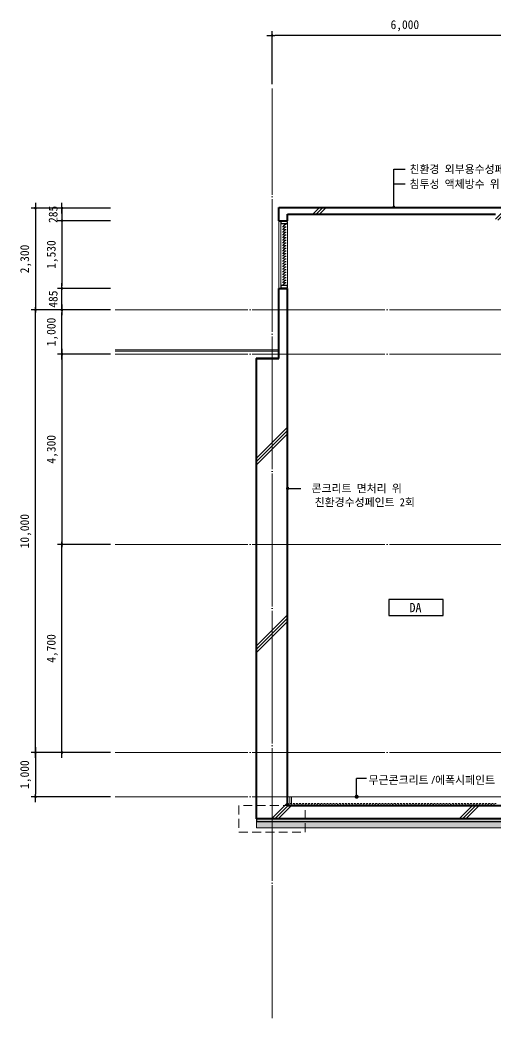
# Model space of a CAD drawing. Header units: inches. Extents: x 224105 to 519834, y 3350 to 70638.
# Drawn here: x 475139 to 485878, y 5540 to 28090 of the extents above; entities that cross this region are included whole.
import ezdxf
from ezdxf.enums import TextEntityAlignment as Align

# ---------------------------------------------------------------- set-up
doc = ezdxf.new("R2010")
doc.units = ezdxf.units.IN
doc.header["$MEASUREMENT"] = 0
for name, pattern in [('CEN', [62, 60, -1, 0, -1]), ('HID', [2, 1.1, -0.9]), ('HIDDEN', [0.375, 0.25, -0.125])]:
    doc.linetypes.add(name, pattern=pattern)
doc.layers.get('0').update_dxf_attribs({"linetype": 'CONTINUOUS'})
for name, color, linetype, lineweight in [('A-AXIS-LINE', 1, 'CEN', 15), ('A-CONC-LIN1', 2, 'CONTINUOUS', 40), ('A-CONC-LIN2', 7, 'CONTINUOUS', 25), ('A-DIMS', 7, 'CONTINUOUS', 25), ('A-DWXM-WIND', 4, 'CONTINUOUS', 25), ('A-ELEV-LIN3', 8, 'CONTINUOUS', 18), ('A-MKXS-LEAD', 7, 'CONTINUOUS', 25), ('A-MKXS-TEXT1', 3, 'CONTINUOUS', 25), ('A-MKXX-NAME', 3, 'CONTINUOUS', 25), ('A-MKXX-SYMB', 7, 'CONTINUOUS', 25), ('A-SECT-LIN1', 4, 'CONTINUOUS', 25), ('A-XXXX-DRBD', 9, 'CONTINUOUS', 20), ('A-XXXX-FIN2', 6, 'CONTINUOUS', 20), ('A-XXXX-HATC', 8, 'CONTINUOUS', 18), ('A-XXXX-HID', 8, 'HIDDEN', 18), ('A-XXXX-WAT1', 9, 'HID', 20)]:
    doc.layers.add(name, color=color, linetype=linetype, lineweight=lineweight)
doc.layers.add('A-SECT-LIN3', color=255, linetype='CONTINUOUS')
doc.styles.add('HY울릉도L', font='H2GTRE.TTF')
doc.styles.add('돋움체', font='')
doc.styles.add('맑은고딕', font='malgun.ttf')
doc.styles.get('돋움체').set_extended_font_data('DotumChe')
doc.dimstyles.new('CDIM', dxfattribs={"dimtxt": 2, "dimasz": 0.6, "dimexe": 1, "dimexo": 1, "dimgap": 1, "dimtad": 1, "dimdec": 0, "dimrnd": 0.5, "dimzin": 0, "dimdsep": 32, "dimlunit": 6, "dimtxsty": 'HY울릉도L', "dimblk1": '_CIDOT', "dimblk2": '_CIDOT', "dimsah": 1, "dimcen": 4.5, "dimclrd": 2, "dimclre": 2, "dimclrt": 7, "dimadec": 0, "dimazin": 0, "dimtfac": 1, "dimtdec": 0, "dimtix": 1, "dimtmove": 2, "dimatfit": 1, "dimldrblk": '_CIDOT', "dimfxl": 1, "dimtolj": 1, "dimtzin": 0, "dimlwd": -1, "dimarcsym": 0})

# ---------------------------------------------------------------- blocks, each defined once
blk = doc.blocks.new('_CIDOT')
at = {"color": 0, "linetype": 'ByBlock'}
blk.add_line((2, 0), (-1, 0), dxfattribs=at)
at = {"color": 0, "linetype": 'ByBlock', "const_width": 0.5}
blk.add_lwpolyline([(-0.25, 0, 1), (0.25, 0, 1)], format="xyb", close=True, dxfattribs=at)
blk = doc.blocks.new('*D134')
at = {"layer": 'A-DIMS', "lineweight": -2, "transparency": 16777216}
for p, q in [((477189, 21540), (475389, 21540)), ((477189, 11540), (475389, 11540))]:
    blk.add_line(p, q, dxfattribs=at)
at = {"layer": 'A-DIMS', "transparency": 16777216}
blk.add_line((475489, 11600), (475489, 21480), dxfattribs=at)
at = {"layer": 'A-DIMS', "transparency": 16777216, "xscale": 60, "yscale": 60, "zscale": 60}
for p, rotation in [((475489, 21540), 90), ((475489, 11540), 270)]:
    blk.add_blockref('_CIDOT', p, dxfattribs=dict(at, rotation=rotation))
at = {"layer": 'A-DIMS', "color": 3, "transparency": 16777216, "insert": (475270, 16540), "char_height": 200, "attachment_point": 5, "rotation": 90, "style": '돋움체'}
blk.add_mtext('\\A1;10,000', dxfattribs=at)
blk = doc.blocks.new('*D135')
at = {"layer": 'A-DIMS', "lineweight": -2, "transparency": 16777216}
for p, q in [((477189, 16240), (475989, 16240)), ((477189, 11540), (475989, 11540))]:
    blk.add_line(p, q, dxfattribs=at)
at = {"layer": 'A-DIMS', "transparency": 16777216}
blk.add_line((476089, 11600), (476089, 16180), dxfattribs=at)
at = {"layer": 'A-DIMS', "transparency": 16777216, "xscale": 60, "yscale": 60, "zscale": 60}
for p, rotation in [((476089, 16240), 90), ((476089, 11540), 270)]:
    blk.add_blockref('_CIDOT', p, dxfattribs=dict(at, rotation=rotation))
at = {"layer": 'A-DIMS', "color": 3, "transparency": 16777216, "insert": (475870, 13890), "char_height": 200, "attachment_point": 5, "rotation": 90, "style": '돋움체'}
blk.add_mtext('\\A1;4,700', dxfattribs=at)
blk = doc.blocks.new('*D136')
at = {"layer": 'A-DIMS', "lineweight": -2, "transparency": 16777216}
for p, q in [((477189, 21540), (475989, 21540)), ((477189, 20540), (475989, 20540))]:
    blk.add_line(p, q, dxfattribs=at)
at = {"layer": 'A-DIMS', "transparency": 16777216}
blk.add_line((476089, 20600), (476089, 21480), dxfattribs=at)
at = {"layer": 'A-DIMS', "transparency": 16777216, "xscale": 60, "yscale": 60, "zscale": 60}
for p, rotation in [((476089, 21540), 90), ((476089, 20540), 270)]:
    blk.add_blockref('_CIDOT', p, dxfattribs=dict(at, rotation=rotation))
at = {"layer": 'A-DIMS', "color": 3, "transparency": 16777216, "insert": (475870, 21040), "char_height": 200, "attachment_point": 5, "rotation": 90, "style": '돋움체'}
blk.add_mtext('\\A1;1,000', dxfattribs=at)
blk = doc.blocks.new('*D137')
at = {"layer": 'A-DIMS', "lineweight": -2, "transparency": 16777216}
for p, q in [((477189, 11540), (475389, 11540)), ((477189, 10540), (475389, 10540))]:
    blk.add_line(p, q, dxfattribs=at)
at = {"layer": 'A-DIMS', "transparency": 16777216}
blk.add_line((475489, 11480), (475489, 10600), dxfattribs=at)
at = {"layer": 'A-DIMS', "transparency": 16777216, "xscale": 60, "yscale": 60, "zscale": 60}
for p, rotation in [((475489, 11540), 90), ((475489, 10540), 270)]:
    blk.add_blockref('_CIDOT', p, dxfattribs=dict(at, rotation=rotation))
at = {"layer": 'A-DIMS', "color": 3, "transparency": 16777216, "insert": (475270, 11040), "char_height": 200, "attachment_point": 5, "rotation": 90, "style": '돋움체'}
blk.add_mtext('\\A1;1,000', dxfattribs=at)
blk = doc.blocks.new('*D138')
at = {"layer": 'A-DIMS', "lineweight": -2, "transparency": 16777216}
for p, q in [((477189, 20540), (475989, 20540)), ((477189, 16240), (475989, 16240))]:
    blk.add_line(p, q, dxfattribs=at)
at = {"layer": 'A-DIMS', "transparency": 16777216}
blk.add_line((476089, 20480), (476089, 16300), dxfattribs=at)
at = {"layer": 'A-DIMS', "transparency": 16777216, "xscale": 60, "yscale": 60, "zscale": 60}
for p, rotation in [((476089, 20540), 90), ((476089, 16240), 270)]:
    blk.add_blockref('_CIDOT', p, dxfattribs=dict(at, rotation=rotation))
at = {"layer": 'A-DIMS', "color": 3, "transparency": 16777216, "insert": (475870, 18390), "char_height": 200, "attachment_point": 5, "rotation": 90, "style": '돋움체'}
blk.add_mtext('\\A1;4,300', dxfattribs=at)
blk = doc.blocks.new('*D133')
at = {"layer": 'A-DIMS', "lineweight": -2, "transparency": 16777216}
for p, q in [((477189, 23840), (475389, 23840)), ((477189, 21540), (475389, 21540))]:
    blk.add_line(p, q, dxfattribs=at)
at = {"layer": 'A-DIMS', "transparency": 16777216}
blk.add_line((475489, 23780), (475489, 21600), dxfattribs=at)
at = {"layer": 'A-DIMS', "transparency": 16777216, "xscale": 60, "yscale": 60, "zscale": 60}
for p, rotation in [((475489, 23840), 90), ((475489, 21540), 270)]:
    blk.add_blockref('_CIDOT', p, dxfattribs=dict(at, rotation=rotation))
at = {"layer": 'A-DIMS', "color": 3, "transparency": 16777216, "insert": (475270, 22690), "char_height": 200, "attachment_point": 5, "rotation": 90, "style": '돋움체'}
blk.add_mtext('\\A1;2,300', dxfattribs=at)
blk = doc.blocks.new('*D130')
at = {"layer": 'A-DIMS', "transparency": 16777216}
for p, q in [((476089, 22085), (476089, 22145)), ((476089, 21540), (476089, 22025)), ((476089, 21480), (476089, 21420))]:
    blk.add_line(p, q, dxfattribs=at)
at = {"layer": 'A-DIMS', "lineweight": -2, "transparency": 16777216}
for p, q in [((477189, 22025), (475989, 22025)), ((477189, 21540), (475989, 21540))]:
    blk.add_line(p, q, dxfattribs=at)
at = {"layer": 'A-DIMS', "transparency": 16777216, "xscale": 60, "yscale": 60, "zscale": 60}
for p, rotation in [((476089, 22025), 270), ((476089, 21540), 90)]:
    blk.add_blockref('_CIDOT', p, dxfattribs=dict(at, rotation=rotation))
at = {"layer": 'A-DIMS', "color": 3, "transparency": 16777216, "insert": (475889, 21783), "char_height": 200, "attachment_point": 5, "rotation": 90, "style": '돋움체'}
blk.add_mtext('\\A1;485', dxfattribs=at)
blk = doc.blocks.new('*D131')
at = {"layer": 'A-DIMS', "lineweight": -2, "transparency": 16777216}
for p, q in [((477189, 23555), (475989, 23555)), ((477189, 22025), (475989, 22025))]:
    blk.add_line(p, q, dxfattribs=at)
at = {"layer": 'A-DIMS', "transparency": 16777216}
blk.add_line((476089, 23495), (476089, 22085), dxfattribs=at)
at = {"layer": 'A-DIMS', "transparency": 16777216, "xscale": 60, "yscale": 60, "zscale": 60}
for p, rotation in [((476089, 23555), 90), ((476089, 22025), 270)]:
    blk.add_blockref('_CIDOT', p, dxfattribs=dict(at, rotation=rotation))
at = {"layer": 'A-DIMS', "color": 3, "transparency": 16777216, "insert": (475870, 22790), "char_height": 200, "attachment_point": 5, "rotation": 90, "style": '돋움체'}
blk.add_mtext('\\A1;1,530', dxfattribs=at)
blk = doc.blocks.new('*D132')
at = {"layer": 'A-DIMS', "transparency": 16777216}
for p, q in [((476089, 23900), (476089, 23960)), ((476089, 23840), (476089, 23555)), ((476089, 23495), (476089, 23435))]:
    blk.add_line(p, q, dxfattribs=at)
at = {"layer": 'A-DIMS', "lineweight": -2, "transparency": 16777216}
for p, q in [((477189, 23840), (475989, 23840)), ((477189, 23555), (475989, 23555))]:
    blk.add_line(p, q, dxfattribs=at)
at = {"layer": 'A-DIMS', "transparency": 16777216, "xscale": 60, "yscale": 60, "zscale": 60}
for p, rotation in [((476089, 23840), 270), ((476089, 23555), 90)]:
    blk.add_blockref('_CIDOT', p, dxfattribs=dict(at, rotation=rotation))
at = {"layer": 'A-DIMS', "color": 3, "transparency": 16777216, "insert": (475889, 23698), "char_height": 200, "attachment_point": 5, "rotation": 90, "style": '돋움체'}
blk.add_mtext('\\A1;285', dxfattribs=at)
blk = doc.blocks.new('*D142')
at = {"layer": 'A-DIMS', "lineweight": -2, "transparency": 16777216}
for p, q in [((480839, 26640), (480839, 27840)), ((486839, 26640), (486839, 27840))]:
    blk.add_line(p, q, dxfattribs=at)
at = {"layer": 'A-DIMS', "transparency": 16777216}
blk.add_line((486779, 27740), (480899, 27740), dxfattribs=at)
at = {"layer": 'A-DIMS', "transparency": 16777216, "xscale": 60, "yscale": 60, "zscale": 60, "rotation": 180}
blk.add_blockref('_CIDOT', (480839, 27740), dxfattribs=at)
at = {"layer": 'A-DIMS', "transparency": 16777216, "xscale": 60, "yscale": 60, "zscale": 60}
blk.add_blockref('_CIDOT', (486839, 27740), dxfattribs=at)
at = {"layer": 'A-DIMS', "color": 3, "transparency": 16777216, "insert": (483839, 27959), "char_height": 200, "attachment_point": 5, "style": '돋움체'}
blk.add_mtext('\\A1;6,000', dxfattribs=at)

msp = doc.modelspace()

# ---------------------------------------------------------------- hatches: boundary and pattern name
at = {"layer": 'A-MKXS-LEAD'}
h = msp.add_hatch(color=256, dxfattribs=at)
edge = h.paths.add_edge_path()
edge.add_arc((483589.1, 23864.3), 33.3, 0, 360)
h = msp.add_hatch(color=256, dxfattribs=at)
edge = h.paths.add_edge_path()
edge.add_arc((481189.1, 17506.2), 40, 0, 360)
at = {"layer": 'A-XXXX-HATC'}
h = msp.add_hatch(dxfattribs=at)
h.set_pattern_fill('CONC', color=256, scale=100)
h.set_pattern_definition([(45, (0, 0), (-2121.32, 2121.32), []), (45, (0, 75), (-2121.32, 2121.32), []), (45, (0, 150), (-2121.32, 2121.32), [])])
h.paths.add_polyline_path([(486189.1, 22040.1), (485889.1, 22040.1), (485889.1, 20190.1), (498039.1, 20190.1), (498039.1, 19490.1), (498739.1, 19490.1), (498739.1, 22040.1), (498439.1, 22040.1), (498439.1, 20390.1), (486189.1, 20390.1)])
h.paths.add_polyline_path([(490939.1, 10040.1), (495789.1, 10040.1), (495789.1, 7140.1), (502689.1, 7140.1), (502689.1, 10040.1), (504339.1, 10040.1), (504339.1, 10340.1), (500339.1, 10340.1), (500339.1, 19090.1), (500289.1, 19090.1), (500139.1, 19090.1), (500139.1, 16240.1), (488339.1, 16240.1), (488339.1, 16340.1), (488139.1, 16340.1), (488139.1, 16240.1), (487538.7, 16240.1), (487538.7, 16290.2), (487338.7, 16290.2), (487339.1, 10340.1), (481189.1, 10340.1), (481189.1, 22025.1), (480989.1, 22025.1), (480989.1, 20440.1), (480489.1, 20440.1), (480489.1, 10040.1), (487039.1, 10040.1), (487039.1, 8740.1), (490939.1, 8740.1)])
h.paths.add_polyline_path([(488039.1, 10340.1), (488038.7, 16040.1), (498039.1, 16040.1), (498039.1, 15440.1), (498739.1, 15440.1), (498739.1, 16040.1), (500139.1, 16040.1), (500139.1, 10340.1)], flags=16)
h.paths.add_polyline_path([(500289.1, 19720.1), (500139.1, 19720.1), (500139.1, 20240.1), (499859.1, 20240.1), (499819.1, 19340.1), (499589.1, 19340.1), (499539.1, 19440.1), (499539.1, 20060.1), (499439.1, 20060.1), (499439.1, 20240.1), (499239.1, 20240.1), (499239.1, 19090.1), (500289.1, 19090.1)], flags=17)
h.paths.add_polyline_path([(499539.1, 22040.1), (499239.1, 22040.1), (499239.1, 20240.1), (499439.1, 20240.1), (499439.1, 20060.1), (499539.1, 20060.1), (499539.1, 19440.1), (499589.1, 19340.1), (499819.1, 19340.1), (499859.1, 20240.1), (500139.1, 20240.1), (504339.1, 20240.1), (504339.1, 20340.1), (499539.1, 20340.1)])
h.paths.add_polyline_path([(486189.1, 23855.1), (480989.1, 23855.1), (480989.1, 23555.1), (481189.1, 23555.1), (481189.1, 23705.1), (485889.1, 23705.1), (485889.1, 23570.1), (486189.1, 23570.1)])
h = msp.add_hatch(dxfattribs=at)
h.set_pattern_fill('DOTS', color=256, scale=100)
h.set_pattern_definition([(0, (349842.84, 89673.096), (3.125, 6.25), [0, -6.25])])
h.paths.add_polyline_path([(480489.1, 10040.1), (480489.1, 9980.1), (487039.1, 9980.1), (487039.1, 10040.1)])
h = msp.add_hatch(dxfattribs=at)
h.set_pattern_fill('GRAVEL', color=256, scale=200)
h.set_pattern_definition([(228.012788, (349986.84, 89873.096), (-1600, -1800), [26.9072, -2663.8176]), (184.969741, (349968.84, 89853.096), (2400, 200), [46.1736, -4571.18495]), (132.510447, (349922.84, 89849.096), (2000, -2200), [32.5576, -3223.20652]), (267.273689, (349844.84, 89799.096), (200, 4000), [42.0476, -4162.7116]), (292.833654, (349842.84, 89757.096), (-1000, 2400), [41.231, -4081.87463]), (357.273689, (349858.84, 89719.096), (-4000, 200), [42.0476, -4162.7116]), (37.6942405, (349900.84, 89717.096), (-2600, -2000), [55.6058, -5504.9697]), (72.2553284, (349944.84, 89751.096), (1400, 4400), [52.4976, -5197.2643]), (121.4295656, (349960.84, 89801.096), (-1600, 2600), [42.19, -4176.81462]), (175.236358, (349938.84, 89837.096), (2200, -200), [48.1664, -2360.15252]), (222.397438, (349890.84, 89841.096), (-2400, -2200), [62.2896, -6166.675]), (138.814075, (350042.84, 89797.096), (-1400, 1200), [21.2602, -2104.76896]), (171.4692344, (350026.84, 89811.096), (2600, -400), [40.4474, -4004.30228]), (225, (349986.84, 89817.1), (-2e-14, -200), [28.2842, -254.5585]), (203.19859, (349972.84, 89841.096), (1000, 400), [15.2316, -1507.92302]), (291.80141, (349958.84, 89835.096), (-200, 600), [21.5406, -1055.49236]), (30.963757, (349966.84, 89815.096), (600, 400), [34.9858, -1131.20458]), (161.56505, (349996.84, 89833.096), (400, -200), [25.2982, -607.15733]), (16.38954, (349842.84, 89835.096), (2000, 600), [35.44, -3508.56903]), (70.346176, (349876.84, 89845.096), (-800, -2200), [29.7322, -2943.48155]), (293.19859, (349996.84, 89873.096), (-400, 1000), [30.463, -1492.69162]), (343.61046, (350008.84, 89845.096), (-2000, 600), [35.44, -3508.56903]), (339.443955, (349842.84, 89711.096), (-1000, 400), [34.176, -1674.62475]), (294.775141, (349874.84, 89699.096), (-1000, 2200), [28.6356, -2834.92861]), (66.80141, (349998.84, 89673.096), (400, 1000), [30.463, -1492.69162]), (17.354025, (350010.84, 89701.096), (-2600, -800), [33.5262, -3319.08472]), (69.443955, (349900.84, 89673.096), (-400, -1000), [17.088, -1691.71275]), (101.309932, (349986.84, 89673.096), (-200, 800), [10.198, -1009.6059]), (165.963757, (349984.84, 89683.096), (600, -200), [41.231, -783.39013]), (186.009006, (349944.84, 89693.096), (2000, 200), [38.21, -3782.78463]), (303.690068, (349966.84, 89797.096), (-200, 400), [28.8444, -692.26586]), (353.1572266, (349982.84, 89773.096), (3400, -400), [50.3588, -4985.51252]), (60.945396, (350032.84, 89767.096), (-800, -1400), [20.5912, -2038.53483]), (90, (350042.84, 89785.1), (-200, 200), [12, -188]), (120.256437, (349940.84, 89699.096), (800, -1400), [27.7848, -2750.704]), (48.012788, (349926.84, 89723.096), (1600, 1800), [53.8144, -2636.9104]), (0, (349962.84, 89763.1), (200, 200), [52, -148]), (325.3048465, (350014.84, 89763.096), (2000, -1400), [31.6228, -3130.65486]), (254.054604, (350040.84, 89745.096), (-200, -800), [29.1204, -1426.90158]), (207.6459754, (350032.84, 89717.096), (-3800, -2000), [47.413, -4693.89484]), (175.426079, (349990.84, 89695.096), (-2600, 200), [50.1598, -4965.81468])])
h.paths.add_polyline_path([(480489.1, 9980.1), (480489.1, 9840.1), (487039.1, 9840.1), (487039.1, 9980.1)])

# ---------------------------------------------------------------- linework, layer by layer
at = {"layer": 'A-AXIS-LINE', "ltscale": 50}
for p, q in [((480839.1, 5540.1), (480839.1, 26540.1)), ((477289.1, 21540.1), (505489.1, 21540.1)), ((477289.1, 20540.1), (505489.1, 20540.1)), ((477289.1, 20540.1), (494209.3, 20540.1)), ((477289.1, 16240.1), (505489.1, 16240.1)), ((477289.1, 11540.1), (505489.1, 11540.1)), ((477289.1, 10540.1), (505489.1, 10540.1))]:
    msp.add_line(p, q, dxfattribs=at)
at = {"layer": 'A-CONC-LIN1'}
for p, q in [((480989.1, 23855.1), (486189.1, 23855.1)), ((480989.1, 23555.1), (480989.1, 23855.1)), ((481189.1, 23705.1), (485889.1, 23705.1)), ((481189.1, 23555.1), (481189.1, 23705.1)), ((480989.1, 23555.1), (481189.1, 23555.1)), ((480989.1, 22025.1), (481189.1, 22025.1)), ((480989.1, 20440.1), (480989.1, 22025.1)), ((481189.1, 10340.1), (481189.1, 22025.1)), ((480489.1, 10040.1), (480489.1, 20440.1)), ((480489.1, 20440.1), (480989.1, 20440.1)), ((481189.1, 10340.1), (487339.1, 10340.1)), ((487039.1, 10040.1), (480489.1, 10040.1))]:
    msp.add_line(p, q, dxfattribs=at)
at = {"layer": 'A-CONC-LIN2'}
msp.add_lwpolyline([(480979.1, 20640.1), (480979.1, 20462.3), (480966.9, 20450.1), (480479.1, 20450.1), (480479.1, 19440.1), (480489.1, 19440.1)], dxfattribs=at)
at = {"layer": 'A-DWXM-WIND'}
for points in [[(481039.1, 23540.1), (481039.1, 23490.1), (481189.1, 23490.1), (481189.1, 23540.1)], [(481039.1, 22090.1), (481039.1, 22040.1), (481189.1, 22040.1), (481189.1, 22090.1)]]:
    msp.add_lwpolyline(points, close=True, dxfattribs=at)
at = {"layer": 'A-ELEV-LIN3'}
for p, q in [((480989.1, 22025.1), (480989.1, 23555.1)), ((481039.1, 23490.1), (481039.1, 22090.1)), ((481189.1, 22090.1), (481189.1, 23490.1))]:
    msp.add_line(p, q, dxfattribs=at)
at = {"layer": 'A-MKXS-LEAD'}
for p in [(482749.6, 10540.1), (482969.7, 10952.4)]:
    msp.add_line(p, (482749.6, 10952.4), dxfattribs=at)
for points in [[(483589.1, 23855.1), (483589.1, 24718.8), (483845.1, 24718.8)], [(483845.1, 24382.9), (483589.1, 24382.9)], [(481189.1, 17506.2), (481486.8, 17506.2), (481486.8, 17506.2)]]:
    msp.add_lwpolyline(points, dxfattribs=at)
at = {"layer": 'A-MKXS-LEAD', "const_width": 45}
msp.add_lwpolyline([(482772.1, 10540.1, -1), (482727.1, 10540.1, -1)], format="xyb", close=True, dxfattribs=at)
at = {"layer": 'A-MKXX-SYMB'}
msp.add_lwpolyline([(483480.4, 14635.1), (484705.9, 14635.1), (484705.9, 14995.1), (483480.4, 14995.1)], close=True, dxfattribs=at)
at = {"layer": 'A-SECT-LIN1'}
for points in [[(481074.1, 23425.1), (481094.1, 23425.1), (481134.1, 23475.1), (481154.1, 23475.1)], [(481074.1, 23365.1), (481094.1, 23365.1), (481134.1, 23415.1), (481154.1, 23415.1)], [(481074.1, 23305.1), (481094.1, 23305.1), (481134.1, 23355.1), (481154.1, 23355.1)], [(481074.1, 23245.1), (481094.1, 23245.1), (481134.1, 23295.1), (481154.1, 23295.1)], [(481074.1, 23185.1), (481094.1, 23185.1), (481134.1, 23235.1), (481154.1, 23235.1)], [(481074.1, 23125.1), (481094.1, 23125.1), (481134.1, 23175.1), (481154.1, 23175.1)], [(481074.1, 23065.1), (481094.1, 23065.1), (481134.1, 23115.1), (481154.1, 23115.1)], [(481074.1, 23005.1), (481094.1, 23005.1), (481134.1, 23055.1), (481154.1, 23055.1)], [(481074.1, 22945.1), (481094.1, 22945.1), (481134.1, 22995.1), (481154.1, 22995.1)], [(481074.1, 22885.1), (481094.1, 22885.1), (481134.1, 22935.1), (481154.1, 22935.1)], [(481074.1, 22825.1), (481094.1, 22825.1), (481134.1, 22875.1), (481154.1, 22875.1)], [(481074.1, 22765.1), (481094.1, 22765.1), (481134.1, 22815.1), (481154.1, 22815.1)], [(481074.1, 22705.1), (481094.1, 22705.1), (481134.1, 22755.1), (481154.1, 22755.1)], [(481074.1, 22645.1), (481094.1, 22645.1), (481134.1, 22695.1), (481154.1, 22695.1)], [(481074.1, 22585.1), (481094.1, 22585.1), (481134.1, 22635.1), (481154.1, 22635.1)], [(481074.1, 22525.1), (481094.1, 22525.1), (481134.1, 22575.1), (481154.1, 22575.1)], [(481074.1, 22465.1), (481094.1, 22465.1), (481134.1, 22515.1), (481154.1, 22515.1)], [(481074.1, 22405.1), (481094.1, 22405.1), (481134.1, 22455.1), (481154.1, 22455.1)], [(481074.1, 22345.1), (481094.1, 22345.1), (481134.1, 22395.1), (481154.1, 22395.1)], [(481074.1, 22285.1), (481094.1, 22285.1), (481134.1, 22335.1), (481154.1, 22335.1)], [(481074.1, 22225.1), (481094.1, 22225.1), (481134.1, 22275.1), (481154.1, 22275.1)], [(481074.1, 22165.1), (481094.1, 22165.1), (481134.1, 22215.1), (481154.1, 22215.1)], [(481074.1, 22105.1), (481094.1, 22105.1), (481134.1, 22155.1), (481154.1, 22155.1)]]:
    msp.add_lwpolyline(points, dxfattribs=at)
at = {"layer": 'A-SECT-LIN3'}
for p, q in [((480489.1, 10040.1), (480489.1, 9980.1)), ((480489.1, 9980.1), (487039.1, 9980.2))]:
    msp.add_line(p, q, dxfattribs=at)
at = {"layer": 'A-XXXX-DRBD'}
msp.add_lwpolyline([(485902.3, 10385.1), (485871.2, 10385.1), (485862.5, 10340.1), (485842, 10340.1), (485833.3, 10385.1), (485802.2, 10385.1), (485793.5, 10340.1), (485773, 10340.1), (485764.2, 10385.1), (485733.2, 10385.1), (485724.4, 10340.1), (485703.9, 10340.1), (485695.2, 10385.1), (485664.1, 10385.1), (485655.4, 10340.1), (485634.9, 10340.1), (485626.2, 10385.1), (485595.1, 10385.1), (485586.4, 10340.1), (485565.9, 10340.1), (485557.1, 10385.1), (485526.1, 10385.1), (485517.3, 10340.1), (485496.8, 10340.1), (485488.1, 10385.1), (485457, 10385.1), (485448.3, 10340.1), (485427.8, 10340.1), (485419.1, 10385.1), (485388, 10385.1), (485379.3, 10340.1), (485358.8, 10340.1), (485350, 10385.1), (485319, 10385.1), (485310.2, 10340.1), (485289.7, 10340.1), (485281, 10385.1), (485249.9, 10385.1), (485241.2, 10340.1), (485220.7, 10340.1), (485212, 10385.1), (485180.9, 10385.1), (485172.2, 10340.1), (485151.7, 10340.1), (485142.9, 10385.1), (485111.9, 10385.1), (485103.1, 10340.1), (485082.6, 10340.1), (485073.9, 10385.1), (485042.8, 10385.1), (485034.1, 10340.1), (485013.6, 10340.1), (485004.9, 10385.1), (484973.8, 10385.1), (484965.1, 10340.1), (484944.6, 10340.1), (484935.8, 10385.1), (484904.8, 10385.1), (484896, 10340.1), (484875.5, 10340.1), (484866.8, 10385.1), (484835.7, 10385.1), (484827, 10340.1), (484806.5, 10340.1), (484797.8, 10385.1), (484766.7, 10385.1), (484758, 10340.1), (484737.5, 10340.1), (484728.7, 10385.1), (484697.7, 10385.1), (484688.9, 10340.1), (484668.4, 10340.1), (484659.7, 10385.1), (484628.6, 10385.1), (484619.9, 10340.1), (484599.4, 10340.1), (484590.7, 10385.1), (484559.6, 10385.1), (484550.9, 10340.1), (484530.4, 10340.1), (484521.6, 10385.1), (484490.6, 10385.1), (484481.8, 10340.1), (484461.3, 10340.1), (484452.6, 10385.1), (484421.5, 10385.1), (484412.8, 10340.1), (484392.3, 10340.1), (484383.6, 10385.1), (484352.5, 10385.1), (484343.8, 10340.1), (484323.3, 10340.1), (484314.5, 10385.1), (484283.5, 10385.1), (484274.7, 10340.1), (484254.2, 10340.1), (484245.5, 10385.1), (484214.4, 10385.1), (484205.7, 10340.1), (484185.2, 10340.1), (484176.5, 10385.1), (484145.4, 10385.1), (484136.7, 10340.1), (484116.2, 10340.1), (484107.4, 10385.1), (484076.4, 10385.1), (484067.6, 10340.1), (484047.1, 10340.1), (484038.4, 10385.1), (484007.3, 10385.1), (483998.6, 10340.1), (483978.1, 10340.1), (483969.4, 10385.1), (483938.3, 10385.1), (483929.6, 10340.1), (483909.1, 10340.1), (483900.3, 10385.1), (483869.3, 10385.1), (483860.5, 10340.1), (483840, 10340.1), (483831.3, 10385.1), (483800.2, 10385.1), (483791.5, 10340.1), (483771, 10340.1), (483762.3, 10385.1), (483731.2, 10385.1), (483722.5, 10340.1), (483702, 10340.1), (483693.2, 10385.1), (483662.2, 10385.1), (483653.4, 10340.1), (483632.9, 10340.1), (483624.2, 10385.1), (483593.1, 10385.1), (483584.4, 10340.1), (483563.9, 10340.1), (483555.2, 10385.1), (483524.1, 10385.1), (483515.4, 10340.1), (483494.9, 10340.1), (483486.1, 10385.1), (483455.1, 10385.1), (483446.3, 10340.1), (483425.8, 10340.1), (483417.1, 10385.1), (483386, 10385.1), (483377.3, 10340.1), (483356.8, 10340.1), (483348.1, 10385.1), (483317, 10385.1), (483308.3, 10340.1), (483287.8, 10340.1), (483279, 10385.1), (483248, 10385.1), (483239.2, 10340.1), (483218.7, 10340.1), (483210, 10385.1), (483178.9, 10385.1), (483170.2, 10340.1), (483149.7, 10340.1), (483141, 10385.1), (483109.9, 10385.1), (483101.2, 10340.1), (483080.7, 10340.1), (483071.9, 10385.1), (483040.9, 10385.1), (483032.1, 10340.1), (483011.6, 10340.1), (483002.9, 10385.1), (482971.8, 10385.1), (482963.1, 10340.1), (482942.6, 10340.1), (482933.9, 10385.1), (482902.8, 10385.1), (482894.1, 10340.1), (482873.6, 10340.1), (482864.8, 10385.1), (482833.8, 10385.1), (482825, 10340.1), (482804.5, 10340.1), (482795.8, 10385.1), (482764.7, 10385.1), (482756, 10340.1), (482735.5, 10340.1), (482726.8, 10385.1), (482695.7, 10385.1), (482687, 10340.1), (482666.5, 10340.1), (482657.7, 10385.1), (482626.7, 10385.1), (482617.9, 10340.1), (482597.4, 10340.1), (482588.7, 10385.1), (482557.6, 10385.1), (482548.9, 10340.1), (482528.4, 10340.1), (482519.7, 10385.1), (482488.6, 10385.1), (482479.9, 10340.1), (482459.4, 10340.1), (482450.6, 10385.1), (482419.6, 10385.1), (482410.8, 10340.1), (482390.3, 10340.1), (482381.6, 10385.1), (482350.5, 10385.1), (482341.8, 10340.1), (482321.3, 10340.1), (482312.6, 10385.1), (482281.5, 10385.1), (482272.8, 10340.1), (482252.3, 10340.1), (482243.5, 10385.1), (482212.5, 10385.1), (482203.7, 10340.1), (482183.2, 10340.1), (482174.5, 10385.1), (482143.4, 10385.1), (482134.7, 10340.1), (482114.2, 10340.1), (482105.5, 10385.1), (482074.4, 10385.1), (482065.7, 10340.1), (482045.2, 10340.1), (482036.4, 10385.1), (482005.4, 10385.1), (481996.6, 10340.1), (481976.1, 10340.1), (481967.4, 10385.1), (481936.3, 10385.1), (481927.6, 10340.1), (481907.1, 10340.1), (481898.4, 10385.1), (481867.3, 10385.1), (481858.6, 10340.1), (481838.1, 10340.1), (481829.3, 10385.1), (481798.3, 10385.1), (481789.5, 10340.1), (481769, 10340.1), (481760.3, 10385.1), (481729.2, 10385.1), (481720.5, 10340.1), (481700, 10340.1), (481691.3, 10385.1), (481660.2, 10385.1), (481651.5, 10340.1), (481631, 10340.1), (481622.2, 10385.1), (481591.2, 10385.1), (481582.4, 10340.1), (481561.9, 10340.1), (481553.2, 10385.1), (481522.1, 10385.1), (481513.4, 10340.1), (481492.9, 10340.1), (481484.2, 10385.1), (481453.1, 10385.1), (481444.4, 10340.1), (481423.9, 10340.1), (481415.1, 10385.1), (481384.1, 10385.1), (481375.3, 10340.1), (481354.8, 10340.1), (481346.1, 10385.1), (481315, 10385.1), (481306.3, 10340.1), (481285.8, 10340.1), (481277.1, 10385.1), (481246, 10385.1), (481237.3, 10340.1), (481216.8, 10340.1), (481208, 10385.1), (481189.1, 10385.1)], dxfattribs=at)
at = {"layer": 'A-XXXX-FIN2'}
msp.add_line((487339.1, 10540.1), (481189.1, 10540.1), dxfattribs=at)
for points in [[(480989.1, 20640.1), (477289.1, 20640.1)], [(480989.1, 20610.1), (477289.1, 20610.1)]]:
    msp.add_lwpolyline(points, dxfattribs=at)
at = {"layer": 'A-XXXX-HATC'}
for p, q in [((480489.1, 9980.1), (480489.1, 9840.1)), ((480489.1, 9840.1), (487039.1, 9840.2))]:
    msp.add_line(p, q, dxfattribs=at)
at = {"layer": 'A-XXXX-HID', "ltscale": 50}
for points in [[(481239.1, 10349.7), (481239.1, 10540.1)], [(481277.1, 10384.9), (481277.1, 10540.1)]]:
    msp.add_lwpolyline(points, dxfattribs=at)
at = {"layer": 'A-XXXX-HID', "color": 0, "ltscale": 800}
msp.add_lwpolyline([(480089.1, 10340.1), (480089.1, 9740.1), (481589.1, 9740.1), (481589.1, 10340.1)], close=True, dxfattribs=at)
at = {"layer": 'A-XXXX-WAT1'}
msp.add_lwpolyline([(480984.1, 20640.1), (480984.1, 20460.2), (480969, 20445.1), (480484.1, 20445.1), (480484.1, 19440.1)], dxfattribs=at)

# ---------------------------------------------------------------- texts
at = {"layer": 'A-MKXS-TEXT1'}
for s, style, p in [('친환경 외부용수성페인트(2회)', '돋움체', (483945.1, 24718.8)), ('침투성 액체방수 위 THK18 보호몰탈', '돋움체', (483945.1, 24382.9)), ('무근콘크리트 /에폭시페인트', '맑은고딕', (483019.7, 10917.4))]:
    msp.add_text(s, height=180, dxfattribs=dict(at, style=style)).set_placement(p, align=Align.MIDDLE_LEFT)
at = {"layer": 'A-MKXS-TEXT1', "style": '돋움체'}
for s, p in [('콘크리트 면처리 위', (483770.2, 17506.2)), ('친환경수성페인트 2회', (484065.5, 17194.6))]:
    msp.add_text(s, height=180, dxfattribs=at).set_placement(p, align=Align.MIDDLE_RIGHT)
at = {"layer": 'A-MKXX-NAME', "style": '돋움체'}
msp.add_text('DA', height=210, dxfattribs=at).set_placement((484079.1, 14815.1), align=Align.MIDDLE_CENTER)

# ---------------------------------------------------------------- dimensions: what is measured, and where the dimension line sits
at = {"layer": 'A-DIMS'}
for base, p1, p2, angle, picture, middle in [((480839.1, 27740.1), (486839.1, 26540.1), (480839.1, 26540.1), 180, '*D142', (483839.1, 27959.2)), ((475489.1, 21540.1), (477289.1, 23840.1), (477289.1, 21540.1), 270, '*D133', (475270.1, 22690.1)), ((476089.1, 23555.1), (477289.1, 23840.1), (477289.1, 23555.1), 270, '*D132', (475889, 23697.6)), ((476089.1, 22025.1), (477289.1, 23555.1), (477289.1, 22025.1), 270, '*D131', (475870.1, 22790.1)), ((476089.1, 22025.1), (477289.1, 21540.1), (477289.1, 22025.1), 90, '*D130', (475889, 21782.6)), ((475489.1, 21540.1), (477289.1, 11540.1), (477289.1, 21540.1), 90, '*D134', (475270.1, 16540.1)), ((476089.1, 21540.1), (477289.1, 20540.1), (477289.1, 21540.1), 90, '*D136', (475870.1, 21040.1)), ((476089.1, 16240.1), (477289.1, 20540.1), (477289.1, 16240.1), 270, '*D138', (475870.1, 18390.1)), ((476089.1, 16240.1), (477289.1, 11540.1), (477289.1, 16240.1), 90, '*D135', (475870.1, 13890.1)), ((475489.1, 10540.1), (477289.1, 11540.1), (477289.1, 10540.1), 90, '*D137', (475270.1, 11040.1))]:
    dim = msp.add_linear_dim(base=base, p1=p1, p2=p2, angle=angle, dimstyle='CDIM', override={"dimscale": 100, "dimtxsty": '돋움체', "dimclrd": 256, "dimclre": 256, "dimclrt": 3}, dxfattribs=at)
    dim.commit()
    dim.dimension.update_dxf_attribs({"geometry": picture, "text_midpoint": middle})

doc.saveas('drawing.dxf')
